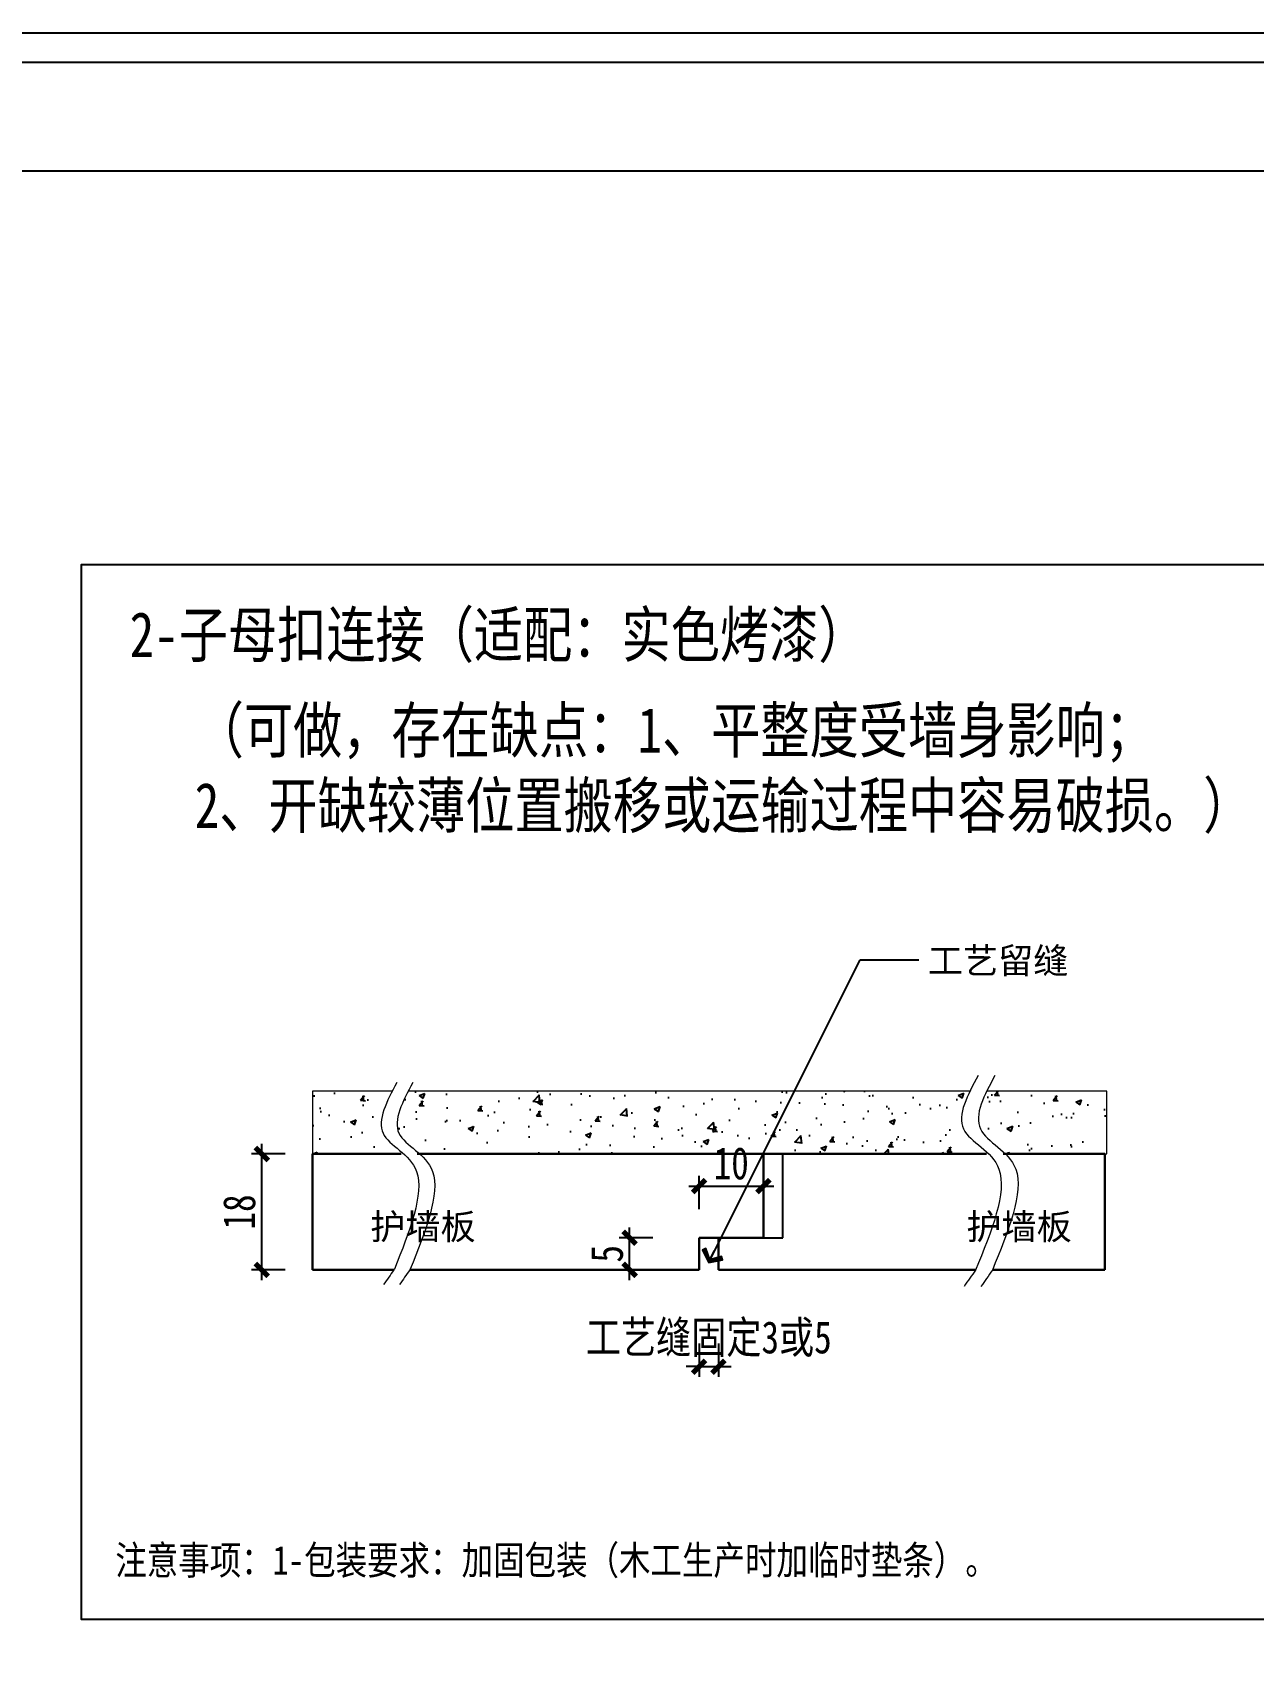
# Model space of a CAD drawing. Header units: millimetres. Extents: x 4862 to 20554, y 7569 to 11262.
# Drawn here: x 6267.9 to 6457.4, y 8993.6 to 9247.5 of the extents above; entities that cross this region are included whole.
import ezdxf
from ezdxf.enums import TextEntityAlignment as Align

# ---------------------------------------------------------------- set-up
doc = ezdxf.new("R2010")
doc.units = ezdxf.units.MM
doc.styles.add('家具尺寸文字', font='SimSun.ttf', dxfattribs={"width": 0.8})
doc.styles.add('黑石雅黑', font='Microsoft YaHei.ttf')
doc.dimstyles.new('副本 固装比例2', dxfattribs={"dimscale": 2, "dimtxt": 2.5, "dimasz": 1, "dimexe": 0.8, "dimexo": 1.2, "dimgap": 0.5, "dimtad": 1, "dimdec": 0, "dimdsep": 46, "dimtxsty": '家具尺寸文字', "dimblk": 'ARCHTICK', "dimcen": 0, "dimdle": 0.8, "dimclrd": 8, "dimclre": 8, "dimclrt": 2, "dimadec": 1, "dimazin": 2, "dimtfac": 1, "dimtdec": 0, "dimtix": 1, "dimtmove": 2, "dimatfit": 2, "dimfxl": 0, "dimtolj": 1, "dimtzin": 0, "dimarcsym": 0})
doc.dimstyles.new('深化(A1)1：1', dxfattribs={"dimtxt": 3, "dimasz": 1, "dimexe": 1.5, "dimexo": 1, "dimgap": 1, "dimtad": 1, "dimdec": 0, "dimrnd": 5, "dimdsep": 46, "dimtxsty": '黑石雅黑', "dimblk": 'ARCHTICK', "dimcen": 1, "dimclrd": 44, "dimclre": 44, "dimclrt": 50, "dimadec": 0, "dimazin": 2, "dimtfac": 1, "dimtdec": 0, "dimtix": 1, "dimtmove": 2, "dimatfit": 3, "dimldrblk": 'hl_arrow2', "dimfxl": 0, "dimtolj": 1, "dimarcsym": 0})

# ---------------------------------------------------------------- blocks, each defined once
blk = doc.blocks.new('A$C398a0407')
blk.add_line((443.2, 6546.9), (8134, 6546.9))
for points in [[(9632, 0), (0, 0), (0, 6848), (9632, 6848)], [(9568, 64), (64, 64), (64, 6784), (9568, 6784)]]:
    blk.add_lwpolyline(points, close=True)
blk = doc.blocks.new('_ArchTick')
at = {"color": 0, "linetype": 'ByBlock', "const_width": 0.4}
blk.add_lwpolyline([(-0.5, -0.5), (0.5, 0.5)], dxfattribs=at)
blk = doc.blocks.new('*D160')
at = {"color": 8, "lineweight": -2, "transparency": 16777216}
for p, q in [((6303.49, 9053.77), (6303.49, 9074.97)), ((6307.09, 9073.37), (6301.89, 9073.37)), ((6307.09, 9055.37), (6301.89, 9055.37))]:
    blk.add_line(p, q, dxfattribs=at)
at = {"layer": 'Defpoints', "color": 0, "transparency": 16777216}
for p in [(6303.49, 9073.37), (6311.37, 9073.37), (6311.37, 9055.37)]:
    blk.add_point(p, dxfattribs=at)
at = {"color": 8, "lineweight": -2, "transparency": 16777216, "xscale": 2, "yscale": 2, "zscale": 2}
for p, rotation in [((6303.49, 9073.37), 90), ((6303.49, 9055.37), 270)]:
    blk.add_blockref('_ArchTick', p, dxfattribs=dict(at, rotation=rotation))
at = {"color": 2, "transparency": 16777216, "insert": (6299.99, 9064.37), "char_height": 5, "attachment_point": 5, "rotation": 90, "style": '家具尺寸文字'}
blk.add_mtext('\\A1;18', dxfattribs=at)
blk = doc.blocks.new('hl_arrow2')
at = {"color": 2}
blk.add_line((-0.22, 0), (-1, 0), dxfattribs=at)
blk.add_lwpolyline([(-0.22, 0), (-0.86, -0.69), (-0.65, -0.86), (0, 0), (-0.65, 0.86), (-0.86, 0.69)], close=True, dxfattribs=at)
for points in [[(-0.86, 0.69), (-0.65, 0.86), (-0.22, 0), (0, 0)], [(-0.86, -0.69), (-0.65, -0.86), (-0.22, 0), (0, 0)]]:
    blk.add_solid(points, dxfattribs=at)
blk = doc.blocks.new('*D145')
at = {"color": 8, "lineweight": -2, "transparency": 16777216}
for p, q in [((6371.37, 9043.94), (6371.37, 9038.74)), ((6374.37, 9043.94), (6374.37, 9038.74)), ((6371.37, 9040.34), (6369.37, 9040.34)), ((6371.37, 9040.34), (6374.37, 9040.34)), ((6374.37, 9040.34), (6376.37, 9040.34))]:
    blk.add_line(p, q, dxfattribs=at)
at = {"layer": 'Defpoints', "color": 0, "transparency": 16777216}
for p in [(6371.37, 9055.37), (6374.37, 9055.37), (6374.37, 9040.34)]:
    blk.add_point(p, dxfattribs=at)
at = {"color": 8, "lineweight": -2, "transparency": 16777216, "xscale": 2, "yscale": 2, "zscale": 2}
blk.add_blockref('_ArchTick', (6371.37, 9040.34), dxfattribs=at)
at = {"color": 8, "lineweight": -2, "transparency": 16777216, "xscale": 2, "yscale": 2, "zscale": 2, "rotation": 180}
blk.add_blockref('_ArchTick', (6374.37, 9040.34), dxfattribs=at)
at = {"color": 2, "transparency": 16777216, "insert": (6372.87, 9044.62), "char_height": 5, "attachment_point": 5, "style": '家具尺寸文字'}
blk.add_mtext('\\A1;工艺缝固定3或5', dxfattribs=at)
blk = doc.blocks.new('*D164')
at = {"color": 8, "lineweight": -2, "transparency": 16777216}
for p, q in [((6360.59, 9053.77), (6360.59, 9061.97)), ((6364.19, 9060.37), (6358.99, 9060.37)), ((6364.19, 9055.37), (6358.99, 9055.37))]:
    blk.add_line(p, q, dxfattribs=at)
at = {"layer": 'Defpoints', "color": 0, "transparency": 16777216}
for p in [(6360.59, 9060.37), (6371.37, 9060.37), (6371.37, 9055.37)]:
    blk.add_point(p, dxfattribs=at)
at = {"color": 8, "lineweight": -2, "transparency": 16777216, "xscale": 2, "yscale": 2, "zscale": 2}
for p, rotation in [((6360.59, 9060.37), 90), ((6360.59, 9055.37), 270)]:
    blk.add_blockref('_ArchTick', p, dxfattribs=dict(at, rotation=rotation))
at = {"color": 2, "transparency": 16777216, "insert": (6357.09, 9057.87), "char_height": 5, "attachment_point": 5, "rotation": 90, "style": '家具尺寸文字'}
blk.add_mtext('\\A1;5', dxfattribs=at)
blk = doc.blocks.new('*D165')
at = {"color": 8, "lineweight": -2, "transparency": 16777216}
for p, q in [((6371.37, 9064.79), (6371.37, 9069.99)), ((6381.37, 9064.79), (6381.37, 9069.99)), ((6369.77, 9068.39), (6382.97, 9068.39))]:
    blk.add_line(p, q, dxfattribs=at)
at = {"layer": 'Defpoints', "color": 0, "transparency": 16777216}
for p in [(6381.37, 9068.39), (6371.37, 9060.37), (6381.37, 9060.37)]:
    blk.add_point(p, dxfattribs=at)
at = {"color": 8, "lineweight": -2, "transparency": 16777216, "xscale": 2, "yscale": 2, "zscale": 2, "rotation": 180}
blk.add_blockref('_ArchTick', (6371.37, 9068.39), dxfattribs=at)
at = {"color": 8, "lineweight": -2, "transparency": 16777216, "xscale": 2, "yscale": 2, "zscale": 2}
blk.add_blockref('_ArchTick', (6381.37, 9068.39), dxfattribs=at)
at = {"color": 2, "transparency": 16777216, "insert": (6376.37, 9071.89), "char_height": 5, "attachment_point": 5, "style": '家具尺寸文字'}
blk.add_mtext('\\A1;10', dxfattribs=at)
blk = doc.blocks.new('A$Caecb7373')
at = {"color": 1}
blk.add_lwpolyline([(0, 821.76), (1155.84, 821.76), (1155.84, 0), (0, 0)], close=True, dxfattribs=at)

msp = doc.modelspace()

# ---------------------------------------------------------------- hatches: boundary and pattern name
h = msp.add_hatch()
h.set_pattern_fill('AR-CONC', color=8, scale=0.05)
h.set_pattern_definition([(50, (-36091.561, 48149.9324), (9.10923345, -0.7969543), [0.9525, -10.4775]), (355, (-36091.561, 48149.932), (-1.762171, 9.5528423), [0.762, -8.3820292]), (100.451445, (-36090.802, 48149.866), (7.3470624, 8.7558876), [0.8095004, -8.9045122]), (46.1842, (-36091.561, 48152.472), (13.553952, -2.1021164), [1.42875, -15.71625]), (96.635558, (-36090.431, 48152.297), (11.8702067, 12.3713062), [1.214251, -13.3567804]), (351.18415, (-36091.561, 48152.472), (11.8702067, 12.3713062), [1.1429984, -12.5729866]), (21, (-36090.291, 48151.8374), (7.5807196, -5.1132599), [0.9525, -10.4775]), (326, (-36090.291, 48151.837), (3.0901014, 9.2093983), [0.762, -8.382]), (71.451445, (-36089.659, 48151.411), (10.670821, 4.0961384), [0.8095004, -8.9044969]), (37.5, (-36091.5607, 48149.9324), (0.15443016, 4.22775194), [0, -8.2804, 0, -8.509, 0, -8.41375]), (7.5, (-36091.5607, 48149.9324), (3.34098313, 5.00902874), [0, -4.8514, 0, -8.0899, 0, -3.20675]), (327.5, (-36094.3928, 48149.9324), (6.77952976, -0.2864372), [0, -3.175, 0, -9.906, 0, -13.1445]), (317.5, (-36095.663, 48149.9324), (7.40645907, 1.27132455), [0, -4.1275, 0, -6.5786, 0, -9.3345])])
edge = h.paths.add_edge_path()
edge.add_spline(control_points=[(6325.142, 9073.371), (6323.997, 9074.394), (6320.882, 9077.068), (6322.465, 9080.787), (6323.723, 9083.145)], knot_values=[0.6398787, 0.6398787, 0.6398787, 0.6398787, 2.7757954, 6.2218471, 6.2218471, 6.2218471, 6.2218471], degree=3, periodic=0)
edge.add_line((6323.723, 9083.145), (6311.369, 9083.145))
edge.add_line((6311.369, 9083.145), (6311.369, 9073.371))
edge.add_line((6311.369, 9073.371), (6325.142, 9073.371))
edge = h.paths.add_edge_path()
edge.add_spline(control_points=[(6415.983, 9073.371), (6414.628, 9074.621), (6411.147, 9077.303), (6412.354, 9081.027), (6413.397, 9083.145)], knot_values=[1.1231282, 1.1231282, 1.1231282, 1.1231282, 3.5881236, 6.5509258, 6.5509258, 6.5509258, 6.5509258], degree=3, periodic=0)
edge.add_line((6413.397, 9083.145), (6326.199, 9083.145))
edge.add_spline(control_points=[(6326.199, 9083.145), (6324.941, 9080.787), (6323.358, 9077.068), (6326.473, 9074.394), (6327.618, 9073.371)], knot_values=[0.6398787, 0.6398787, 0.6398787, 0.6398787, 4.0859304, 6.2218471, 6.2218471, 6.2218471, 6.2218471], degree=3, periodic=0)
edge.add_line((6327.618, 9073.371), (6415.983, 9073.371))
edge = h.paths.add_edge_path()
edge.add_line((6434.692, 9083.145), (6416.01, 9083.145))
edge.add_spline(control_points=[(6416.01, 9083.145), (6414.967, 9081.027), (6413.76, 9077.303), (6417.241, 9074.621), (6418.597, 9073.371)], knot_values=[1.1231282, 1.1231282, 1.1231282, 1.1231282, 4.0859304, 6.5509258, 6.5509258, 6.5509258, 6.5509258], degree=3, periodic=0)
edge.add_line((6418.597, 9073.371), (6434.692, 9073.371))
edge.add_line((6434.692, 9073.371), (6434.692, 9083.145))

# ---------------------------------------------------------------- linework, layer by layer
at = {"lineweight": 30}
for p, q in [((6311.369, 9073.371), (6325.142, 9073.371)), ((6311.369, 9073.371), (6311.369, 9055.371)), ((6327.618, 9073.371), (6415.983, 9073.371)), ((6381.371, 9073.371), (6381.371, 9060.371)), ((6418.597, 9073.371), (6434.373, 9073.371)), ((6434.373, 9073.371), (6434.373, 9055.371)), ((6371.371, 9060.371), (6381.371, 9060.371)), ((6371.371, 9060.371), (6371.371, 9055.371)), ((6374.371, 9060.371), (6374.371, 9055.371)), ((6311.369, 9055.371), (6323.996, 9055.371)), ((6326.472, 9055.371), (6371.371, 9055.371)), ((6374.371, 9055.371), (6414.34, 9055.371)), ((6416.954, 9055.371), (6434.373, 9055.371))]:
    msp.add_line(p, q, dxfattribs=at)
for p, q in [((6384.371, 9060.371), (6384.371, 9073.371)), ((6381.371, 9060.371), (6384.371, 9060.371))]:
    msp.add_line(p, q)
for points in [[(6540.247, 8788.252), (5992.546, 8788.252), (5992.546, 9226.078), (6540.247, 9226.078)], [(6530.915, 9164.883), (6275.412, 9164.883), (6275.412, 9001.131), (6530.915, 9001.131)]]:
    msp.add_lwpolyline(points, close=True)
at = {"color": 251, "lineweight": 13, "true_color": 0x636466}
for points in [[(6323.723, 9083.145), (6311.369, 9083.145), (6311.369, 9073.371), (6325.142, 9073.371)], [(6413.397, 9083.145), (6326.199, 9083.145)], [(6418.597, 9073.371), (6434.692, 9073.371), (6434.692, 9083.145), (6416.01, 9083.145)]]:
    msp.add_lwpolyline(points, dxfattribs=at)
at = {"lineweight": 5}
for points, knots in [([(6324.443, 9084.462), (6322.89, 9081.554), (6319.835, 9075.832), (6330.615, 9071.955), (6326.401, 9061.349), (6324.063, 9055.465), (6324.041, 9055.434), (6324.018, 9055.402), (6323.996, 9055.371), (6323.457, 9054.611), (6322.918, 9053.851), (6322.379, 9053.09)], [0, 0, 0, 0, 4.0859304, 8.0369645, 12.9613347, 12.9613347, 12.9613347, 13.0082078, 13.0082078, 13.0082078, 14.1436032, 14.1436032, 14.1436032, 14.1436032]), ([(6326.919, 9084.462), (6325.366, 9081.554), (6322.312, 9075.832), (6333.091, 9071.955), (6328.877, 9061.349), (6326.539, 9055.465), (6326.517, 9055.434), (6326.494, 9055.402), (6326.472, 9055.371), (6325.931, 9054.608), (6325.391, 9053.845), (6324.85, 9053.083)], [0, 0, 0, 0, 4.0859304, 8.0369645, 12.9613347, 12.9613347, 12.9613347, 13.0082078, 13.0082078, 13.0082078, 14.147358, 14.147358, 14.147358, 14.147358]), ([(6414.693, 9085.578), (6413.054, 9082.513), (6409.83, 9076.485), (6421.208, 9072.306), (6416.76, 9061.371), (6414.292, 9055.304), (6413.704, 9054.474), (6413.116, 9053.645), (6412.528, 9052.815)], [0, 0, 0, 0, 4.0859304, 8.0369645, 12.9613347, 12.9613347, 12.9613347, 14.1351359, 14.1351359, 14.1351359, 14.1351359]), ([(6417.307, 9085.578), (6415.668, 9082.513), (6412.444, 9076.485), (6423.821, 9072.306), (6419.374, 9061.371), (6416.906, 9055.304), (6416.316, 9054.472), (6415.726, 9053.639), (6415.136, 9052.807)], [0, 0, 0, 0, 4.0859304, 8.0369645, 12.9613347, 12.9613347, 12.9613347, 14.1388907, 14.1388907, 14.1388907, 14.1388907])]:
    msp.add_open_spline(points, degree=3, knots=knots, dxfattribs=at)

# ---------------------------------------------------------------- block references
at = {"xscale": 0.07121552266649725, "yscale": 0.07121552266649725, "zscale": 0.07121552266649725}
msp.add_blockref('A$C398a0407', (5960.981, 8759.836), dxfattribs=at)
at = {"color": 1, "xscale": 0.593462688887471, "yscale": 0.593462688887471, "zscale": 0.593462688887471}
msp.add_blockref('A$Caecb7373', (5960.981, 8759.836), dxfattribs=at)

# ---------------------------------------------------------------- texts
at = {"color": 50, "style": '家具尺寸文字', "width": 0.8}
msp.add_text('2-子母扣连接（适配：实色烤漆）', height=7, dxfattribs=at).set_placement((6282.961, 9154.035), align=Align.MIDDLE_LEFT)
at = {"style": '黑石雅黑'}
for s, p in [('工艺留缝 ', (6406.888, 9101.392)), ('护墙板', (6320.315, 9060.093)), ('护墙板', (6412.87, 9060.093))]:
    msp.add_text(s, height=4, dxfattribs=at).set_placement(p)
at = {"color": 4, "insert": (6293.063, 9142.689), "char_height": 7, "width": 214.39509, "attachment_point": 1, "style": '家具尺寸文字'}
msp.add_mtext('（可做，存在缺点：1、平整度受墙身影响；\\P2、开缺较薄位置搬移或运输过程中容易破损。） ', dxfattribs=at)
at = {"color": 6, "insert": (6280.736, 9012.526), "char_height": 4.48, "width": 235.2618, "attachment_point": 1, "style": '家具尺寸文字'}
msp.add_mtext('注意事项：1-包装要求：加固包装（木工生产时加临时垫条）。', dxfattribs=at)

# ---------------------------------------------------------------- dimensions: what is measured, and where the dimension line sits
for base, p1, p2, picture, middle in [((6303.492, 9073.371), (6311.369, 9055.371), (6311.369, 9073.371), '*D160', (6299.992, 9064.371)), ((6360.587, 9060.371), (6371.371, 9055.371), (6371.371, 9060.371), '*D164', (6357.087, 9057.871))]:
    dim = msp.add_linear_dim(base=base, p1=p1, p2=p2, angle=90, dimstyle='副本 固装比例2')
    dim.commit()
    dim.dimension.update_dxf_attribs({"geometry": picture, "text_midpoint": middle})
dim = msp.add_linear_dim(base=(6381.371, 9068.39), p1=(6371.371, 9060.371), p2=(6381.371, 9060.371), dimstyle='副本 固装比例2')
dim.commit()
dim.dimension.update_dxf_attribs({"geometry": '*D165', "text_midpoint": (6376.371, 9071.89)})
dim = msp.add_linear_dim(base=(6374.371, 9040.336), p1=(6371.371, 9055.371), p2=(6374.371, 9055.371), text='工艺缝固定3或5', dimstyle='副本 固装比例2')
dim.commit()
dim.dimension.update_dxf_attribs({"geometry": '*D145', "text_midpoint": (6372.871, 9044.618)})

# ---------------------------------------------------------------- leaders
at = {"ltscale": 500}
msp.add_leader([(6372.871, 9056.519), (6396.382, 9103.512), (6405.515, 9103.512)], dimstyle='深化(A1)1：1', override={"dimasz": 2, "dimgap": 1, "dimtad": 0}, dxfattribs=at)

doc.saveas('drawing.dxf')
